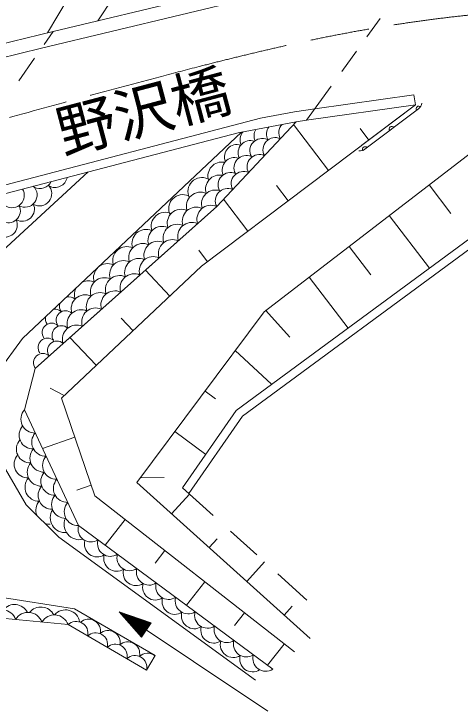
# Model space of a CAD drawing. Units: millimetres, scale not verified. Extents: x 40000 to 680000, y 20000 to 380000.
# Drawn here: x 472873 to 499380, y 244965 to 286373 of the extents above; entities that cross this region are included whole.
import ezdxf
from ezdxf.enums import TextEntityAlignment as Align

# ---------------------------------------------------------------- set-up
doc = ezdxf.new("R2010")
doc.units = ezdxf.units.MM
doc.header["$LTSCALE"] = 1000
doc.linetypes.add('CHAIN', pattern=[18.5, 12, -1.5, 3.5, -1.5])
for name, color, linetype, lineweight in [('M-BGD', 7, 'Continuous', 13), ('M-BMK', 2, 'CHAIN', 13), ('M-STR-STR1', 1, 'Continuous', 13)]:
    doc.layers.add(name, color=color, linetype=linetype, lineweight=lineweight)
doc.styles.add('ＭＳ ゴシック', font='')
doc.styles.get('ＭＳ ゴシック').set_extended_font_data('MS Gothic')

msp = doc.modelspace()

# ---------------------------------------------------------------- linework, layer by layer
at = {"layer": 'M-BGD'}
for p, q in [((496133, 313889), (477857, 285960)), ((476525, 288033), (474871, 285241)), ((470734, 284245), (475213, 285324)), ((469584, 283146), (474518, 284333)), ((487733, 268676), (504907, 281886)), ((490752, 280737), (496634, 281574)), ((496733, 280982), (496634, 281574)), ((484013, 271386), (496733, 280982)), ((490265, 280061), (496733, 280982)), ((496733, 280982), (493540, 278573)), ((496913, 280743), (493720, 278334)), ((496913, 280743), (493729, 278340)), ((484925, 274928), (489644, 279973)), ((489644, 279973), (484925, 274928)), ((489493, 279811), (491555, 277076)), ((493439, 279561), (493950, 278883)), ((473388, 267093), (486392, 279353)), ((486082, 262825), (505567, 277168)), ((467023, 267542), (477283, 276992)), ((486445, 262472), (505738, 276673)), ((498842, 274529), (497541, 276220)), ((488473, 276180), (489160, 275270)), ((485332, 275363), (486765, 273463)), ((474139, 265322), (484925, 274928)), ((484925, 274928), (475797, 266799)), ((497561, 271275), (495163, 274391)), ((494084, 270873), (492785, 272562)), ((483859, 272334), (484371, 271656)), ((475695, 263552), (484013, 271386)), ((480685, 271152), (482132, 269615)), ((492727, 267717), (490408, 270733)), ((489271, 267176), (487813, 268782)), ((480184, 258532), (487733, 268676)), ((479252, 268297), (479948, 267558)), ((471402, 264410), (473388, 267093)), ((476202, 267160), (477765, 265501)), ((475797, 266799), (474139, 265322)), ((488177, 264379), (486021, 266376)), ((473495, 262854), (474139, 265322)), ((475863, 263710), (475028, 264153)), ((484849, 263509), (484230, 263969)), ((477681, 257756), (475695, 263552)), ((476715, 255985), (473495, 262854)), ((473495, 262854), (476715, 255985)), ((482896, 258224), (486082, 262825)), ((483270, 257886), (486445, 262472)), ((484266, 260203), (482439, 261562)), ((473602, 257220), (471349, 261083)), ((474566, 260568), (476491, 261228)), ((480402, 258825), (481799, 258843)), ((476601, 258094), (477464, 258390)), ((490470, 249284), (480184, 258532)), ((482896, 258224), (484711, 256583)), ((489540, 248473), (477681, 257756)), ((483301, 257858), (482243, 256681)), ((475534, 255288), (473602, 257220)), ((478290, 254821), (479483, 256345)), ((488252, 247453), (476715, 255985)), ((476715, 255985), (488252, 247453)), ((485749, 255645), (487300, 254243)), ((487232, 246809), (475534, 255288)), ((484949, 255203), (484474, 254675)), ((481260, 253748), (481845, 254496)), ((487752, 253834), (486705, 252669)), ((462180, 253280), (476471, 251031)), ((488544, 253119), (490281, 251549)), ((483116, 251252), (484208, 252647)), ((462062, 251474), (476089, 250097)), ((476089, 250097), (462062, 251474)), ((476471, 251031), (481255, 248265)), ((489411, 251192), (488936, 250663)), ((479122, 250851), (481017, 250211)), ((479122, 250851), (480443, 249349)), ((487956, 244965), (479122, 250851)), ((479259, 250696), (479318, 250785)), ((479327, 250618), (479416, 250752)), ((479361, 250579), (479465, 250735)), ((479396, 250540), (479515, 250719)), ((479430, 250501), (479564, 250702)), ((479464, 250463), (479613, 250685)), ((479498, 250424), (479662, 250669)), ((479532, 250385), (479711, 250652)), ((479567, 250346), (479760, 250636)), ((479601, 250307), (479809, 250619)), ((479635, 250268), (479858, 250603)), ((479669, 250229), (479907, 250586)), ((479703, 250190), (479956, 250569)), ((479737, 250152), (480005, 250553)), ((479772, 250113), (480054, 250536)), ((479806, 250074), (480103, 250520)), ((485985, 250050), (486570, 250798)), ((479840, 250035), (480152, 250503)), ((479874, 249996), (480201, 250487)), ((479908, 249957), (480250, 250470)), ((479942, 249918), (480299, 250453)), ((479977, 249879), (480348, 250437)), ((480011, 249841), (480397, 250420)), ((480045, 249802), (480446, 250404)), ((480079, 249763), (480495, 250387)), ((480113, 249724), (480544, 250371)), ((480148, 249685), (480593, 250354)), ((480182, 249646), (480642, 250337)), ((480216, 249607), (480691, 250321)), ((480250, 249568), (480740, 250304)), ((480284, 249530), (480789, 250288)), ((480318, 249491), (480839, 250271)), ((480353, 249452), (480888, 250254)), ((480387, 249413), (480937, 250238)), ((480421, 249374), (480986, 250221)), ((480443, 249349), (481017, 250211)), ((476089, 250097), (480754, 247399)), ((480754, 247399), (476089, 250097)), ((487942, 247683), (488932, 248948)), ((480754, 247399), (481255, 248265))]:
    msp.add_line(p, q, dxfattribs=at)
for centre, radius, start, end in [((496913, 280743), 150, 37.0304, 217.0304), ((496612, 281142), 500, 307.0304, 352.0304), ((487863, 279135), 727, 148.4692, 203.8635), ((488603, 279241), 727, 144.6329, 208.7007), ((489338, 279313), 727, 136.4585, 208.7007), ((495321, 279542), 150, 37.0304, 217.0304), ((487033, 278895), 727, 139.139, 203.8635), ((486919, 278126), 727, 70.6547, 203.8635), ((487616, 278246), 727, 65.1176, 208.7007), ((488394, 278304), 727, 65.1176, 208.7007), ((486111, 277891), 727, 70.9359, 202.6764), ((493428, 278740), 500, 262.0304, 307.0304), ((493729, 278340), 150, 37.0304, 217.0304), ((486672, 277237), 727, 65.1176, 208.7007), ((487451, 277295), 727, 65.1176, 208.7007), ((485232, 276744), 834, 78.4598, 198.0997), ((485975, 277117), 727, 70.6547, 203.8635), ((475311, 276791), 728, 240.9247, 350.0843), ((484043, 275825), 834, 65.2734, 205.8569), ((485095, 275970), 834, 78.4014, 198.0997), ((485728, 276228), 727, 65.1176, 208.7007), ((486507, 276286), 727, 65.1176, 208.7007), ((474389, 275698), 728, 240.9247, 43.0103), ((474427, 276729), 728, 240.9247, 334.8368), ((472762, 275588), 728, 240.9247, 32.088), ((473520, 275618), 728, 240.9247, 46.0966), ((483954, 274954), 834, 65.2734, 198.0997), ((484849, 275081), 834, 69.9871, 198.0997), ((485563, 275277), 727, 65.1176, 208.7007), ((482902, 274809), 834, 65.2734, 205.8569), ((472526, 274693), 728, 240.9247, 24.3768), ((473362, 274783), 728, 240.9247, 24.9761), ((484576, 274171), 834, 65.2734, 198.0997), ((481860, 273755), 834, 65.2734, 198.0997), ((482813, 273938), 834, 65.2734, 198.0997), ((483708, 274065), 834, 65.2734, 198.0997), ((472345, 273846), 728, 240.9247, 24.3768), ((481672, 272922), 834, 65.2734, 198.0997), ((482567, 273049), 834, 65.2734, 198.0997), ((483435, 273155), 834, 65.2734, 198.0997), ((480719, 272739), 834, 65.2734, 198.0997), ((482294, 272139), 834, 65.2734, 198.0997), ((479578, 271723), 834, 65.2734, 198.0997), ((480531, 271906), 834, 65.2734, 198.0997), ((481426, 272033), 834, 65.2734, 198.0997), ((479390, 270890), 834, 65.2734, 198.0997), ((480285, 271017), 834, 65.2734, 198.0997), ((481153, 271123), 834, 65.2734, 198.0997), ((478437, 270707), 834, 65.2734, 198.0997), ((479144, 270001), 834, 65.2734, 198.0997), ((480013, 270107), 834, 65.2734, 198.0997), ((477296, 269691), 834, 65.2734, 114.9953), ((478249, 269874), 834, 65.2734, 198.0997), ((477296, 269691), 834, 151.6277, 198.0997), ((476128, 269019), 558, 47.6772, 102.3543), ((477108, 268858), 834, 65.2734, 198.0997), ((478003, 268985), 834, 65.2734, 198.0997), ((478872, 269091), 834, 65.2734, 198.0997), ((476128, 269019), 558, 164.2687, 215.6959), ((475299, 268280), 558, 47.6772, 96.5515), ((475940, 268186), 558, 47.6772, 215.6959), ((476862, 267969), 834, 65.2734, 198.0997), ((477731, 268075), 834, 65.2734, 198.0997), ((475299, 268280), 558, 170.0716, 215.6959), ((475111, 267447), 558, 47.6772, 215.6959), ((475694, 267297), 558, 47.6772, 215.6959), ((476590, 267058), 834, 65.2734, 198.0997), ((474865, 266559), 558, 47.6772, 215.6959), ((475422, 266387), 558, 47.6772, 215.6959), ((474592, 265648), 558, 47.6772, 215.6959), ((474112, 262305), 826, 138.3355, 271.8941), ((474005, 261359), 826, 138.3355, 271.8941), ((474756, 260932), 826, 138.3355, 271.8941), ((473846, 260527), 826, 138.3355, 271.8941), ((474649, 259985), 826, 138.3355, 271.8941), ((473712, 259634), 826, 138.3355, 271.8941), ((475400, 259558), 826, 138.3355, 271.8941), ((474490, 259153), 826, 138.3355, 271.8941), ((474356, 258260), 826, 138.3355, 271.8941), ((475293, 258612), 826, 138.3355, 271.8941), ((476043, 258184), 826, 138.3355, 271.8941), ((475134, 257779), 826, 138.3355, 271.8941), ((475937, 257238), 826, 138.3355, 271.8941), ((475000, 256887), 826, 138.3355, 200.8475), ((476687, 256810), 826, 138.3355, 271.8941), ((475909, 256441), 878, 146.8252, 275.8188), ((476770, 256058), 915, 157.1811, 283.2533), ((475000, 256887), 826, 249.1525, 271.8941), ((477449, 255772), 765, 163.7713, 303.2603), ((477821, 254884), 765, 163.7713, 303.2603), ((478603, 254918), 765, 163.7713, 303.2603), ((479756, 254065), 765, 163.7713, 303.2603), ((478975, 254031), 765, 163.7713, 303.2603), ((480910, 253212), 765, 163.7713, 303.2603), ((480129, 253178), 765, 163.7713, 303.2603), ((481282, 252325), 765, 163.7713, 303.2603), ((482064, 252359), 765, 163.7713, 303.2603), ((482436, 251471), 765, 163.7713, 303.2603), ((483218, 251506), 765, 163.7713, 303.2603), ((472157, 250118), 863, 19.2701, 149.5127), ((472911, 250434), 863, 27.0722, 141.0435), ((474470, 250281), 863, 27.0722, 141.0435), ((475930, 250120), 858, 9.0905, 139.7332), ((473716, 249965), 863, 19.2701, 149.5127), ((475274, 249812), 863, 19.2701, 149.5127), ((483590, 250618), 765, 163.7713, 303.2603), ((484371, 250652), 765, 163.7713, 303.2603), ((476570, 249583), 704, 346.793, 133.1341), ((477309, 249724), 704, 346.793, 133.1341), ((478475, 249050), 704, 346.793, 133.1341), ((484744, 249765), 765, 163.7713, 303.2603), ((485525, 249799), 765, 163.7713, 303.2603), ((477737, 248909), 704, 346.793, 133.1341), ((478903, 248234), 704, 346.793, 133.1341), ((479642, 248376), 704, 346.793, 133.1341), ((485897, 248912), 765, 163.7713, 303.2603), ((486679, 248946), 765, 163.7713, 303.2603), ((480069, 247560), 704, 346.793, 133.1341), ((480808, 247701), 704, 51.3903, 133.1341), ((487051, 248058), 765, 163.7713, 303.2603), ((487833, 248093), 765, 163.7713, 303.2603)]:
    msp.add_arc(centre, radius, start, end, dxfattribs=at)
at = {"layer": 'M-BMK'}
msp.add_open_spline([(459552, 276766), (460408, 276990), (461264, 277214), (462120, 277437), (463045, 277677), (463970, 277916), (464894, 278159), (465818, 278401), (466741, 278647), (467663, 278895), (468169, 279030), (468675, 279166), (469180, 279302), (469686, 279439), (470192, 279575), (470697, 279712), (471203, 279849), (471708, 279985), (472214, 280122), (475404, 280987), (478590, 281863), (481786, 282705), (484771, 283491), (487763, 284247), (490786, 284872), (493847, 285505), (496939, 286003), (500048, 286318), (503406, 286657), (506784, 286783), (510164, 286777), (514624, 286771), (519089, 286536), (523499, 285923), (527352, 285388), (531163, 284564), (534929, 283559), (538911, 282496), (542842, 281232), (546622, 279617), (549317, 278466), (551934, 277135), (554552, 275805)], degree=3, knots=[0, 0, 0, 0, 1, 1, 1, 2, 2, 2, 3, 3, 3, 4, 4, 4, 5, 5, 5, 6, 6, 6, 7, 7, 7, 8, 8, 8, 9, 9, 9, 10, 10, 10, 11, 11, 11, 12, 12, 12, 13, 13, 13, 14, 14, 14, 14], dxfattribs=at)
at = {"layer": 'M-STR-STR1'}
for p, q in [((475213, 285324), (490307, 288957)), ((474518, 284333), (490156, 288098)), ((493837, 285013), (494627, 286108)), ((474674, 284556), (475213, 285324)), ((492355, 282958), (493229, 284170)), ((473167, 282408), (474104, 283743)), ((490265, 280061), (491725, 282085)), ((489546, 280565), (487532, 280181)), ((489546, 280565), (490752, 280737)), ((487532, 280181), (467750, 275024)), ((489644, 279973), (486192, 279315)), ((489644, 279973), (490265, 280061)), ((486192, 279315), (467838, 274530))]:
    msp.add_line(p, q, dxfattribs=at)

# ---------------------------------------------------------------- texts
at = {"layer": 'M-STR-STR1', "style": 'ＭＳ ゴシック'}
msp.add_text('野沢橋', height=2566, rotation=14.85, dxfattribs=at).set_placement((476020, 277272), align=Align.BOTTOM_LEFT)

doc.saveas('drawing.dxf')
